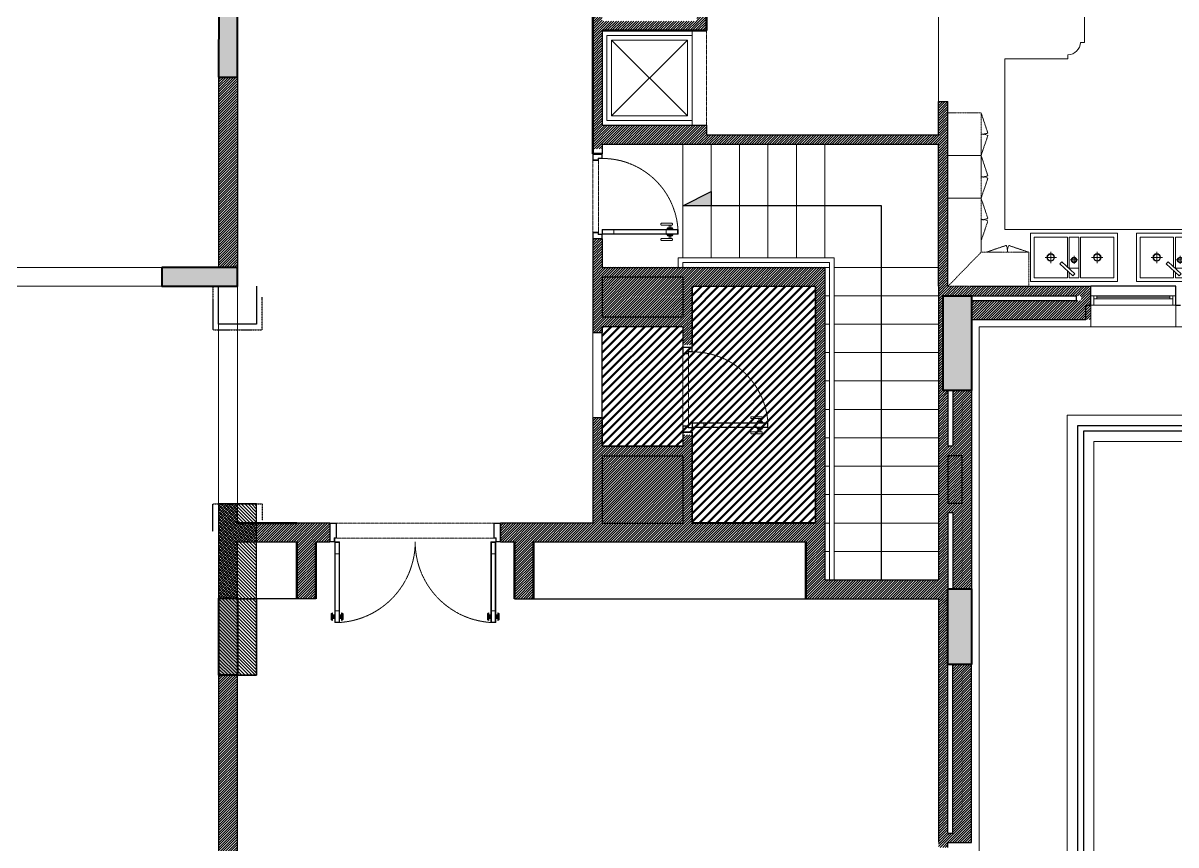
# Model space of a CAD drawing. Header units: inches. Extents: x 230831 to 416194, y 441295 to 526666.
# Drawn here: x 396859 to 409031, y 495265 to 503945 of the extents above; entities that cross this region are included whole.
import ezdxf

# ---------------------------------------------------------------- set-up
doc = ezdxf.new("R2010")
doc.units = ezdxf.units.IN
doc.header["$MEASUREMENT"] = 0
for name, pattern in [('xref grd floor$0$CENTER', [2, 1.25, -0.25, 0.25, -0.25]), ('xref grd floor$0$HIDDEN', [0.375, 0.25, -0.125]), ('xref grd floor$0$HIDDEN2', [0.1875, 0.125, -0.0625])]:
    doc.linetypes.add(name, pattern=pattern)
for name, color, linetype, lineweight in [('1', 1, 'Continuous', 50), ('xref grd floor$0$A-DOOR', 134, 'Continuous', 18), ('xref grd floor$0$A-EQPM', 202, 'Continuous', 18), ('xref grd floor$0$A-FLOR-FIXT', 8, 'Continuous', 9), ('xref grd floor$0$A-FLOR-HIDN', 252, 'xref grd floor$0$HIDDEN', 0), ('xref grd floor$0$A-FLOR-HRAL', 4, 'Continuous', 18), ('xref grd floor$0$A-FLOR-STRS', 2, 'Continuous', 18), ('xref grd floor$0$A-GLAZ', 134, 'Continuous', 18), ('xref grd floor$0$A-WALL-TILE', 8, 'Continuous', 9), ('xref grd floor$0$XREF-V2-GF_COLS$0$A-COLS', 5, 'Continuous', 40), ('xref grd floor$0$XREF-V2-GF_COLS$0$A-COLS-PATT', 253, 'Continuous', 20)]:
    doc.layers.add(name, color=color, linetype=linetype, lineweight=lineweight)
for name, color, linetype in [('xref grd floor$0$A-ANNO-ARRW', 1, 'Continuous'), ('xref grd floor$0$A-CURB-LINE', 253, 'Continuous'), ('xref grd floor$0$A-WALL', 7, 'Continuous'), ('xref grd floor$0$CQ Wall hatch_CHB', 8, 'Continuous'), ('xref grd floor$0$gypsum', 31, 'Continuous'), ('xref grd floor$0$HATCH 02', 8, 'Continuous'), ('xref grd floor$0$walls', 7, 'Continuous')]:
    doc.layers.add(name, color=color, linetype=linetype)
pattern_1 = [(45, (20869.716, 76050.643), (-13.258252, 13.258252), [])]

# ---------------------------------------------------------------- blocks, each defined once
blk = doc.blocks.new('xref grd floor$0$BW')
at = {"ltscale": 1000}
for p, q in [((-221903, -68665), (-220903, -68665)), ((-221003, -69515), (-221803, -68715)), ((-221803, -69515), (-221003, -68715))]:
    blk.add_line(p, q, dxfattribs=at)
for points in [[(-220903, -69615), (-220903, -68665), (-221903, -68665), (-221903, -69615)], [(-220953, -69565), (-220953, -68665), (-221853, -68665), (-221853, -69565)], [(-221003, -69515), (-221003, -68715), (-221803, -68715), (-221803, -69515)]]:
    blk.add_lwpolyline(points, close=True, dxfattribs=at)
blk = doc.blocks.new('*U48')
for p, q in [((-873, 1028), (-873, 948)), ((-869, 1008), (-859, 1008)), ((-869, 1008), (-869, 968)), ((-859, 1008), (-859, 968)), ((-855, 1008), (-850, 1008)), ((-855, 1008), (-855, 968)), ((-800, 1050), (-850, 1050)), ((-850, 1050), (-800, 1050)), ((-850, 200), (-850, 1050)), ((-804, 1046), (-846, 1046)), ((-846, 204), (-846, 1046)), ((-804, 1046), (-804, 204)), ((-800, 1050), (-800, 200)), ((-795, 1008), (-800, 1008)), ((-795, 1008), (-795, 968)), ((-781, 1008), (-791, 1008)), ((-791, 1008), (-791, 968)), ((-781, 1008), (-781, 968)), ((-777, 1028), (-777, 948)), ((777, 1028), (777, 948)), ((781, 1008), (781, 968)), ((781, 1008), (791, 1008)), ((791, 1008), (791, 968)), ((795, 1008), (795, 968)), ((795, 1008), (800, 1008)), ((800, 1050), (800, 200)), ((850, 1050), (800, 1050)), ((800, 1050), (850, 1050)), ((804, 1046), (804, 204)), ((804, 1046), (846, 1046)), ((846, 204), (846, 1046)), ((850, 200), (850, 1050)), ((855, 1008), (850, 1008)), ((855, 1008), (855, 968)), ((869, 1008), (859, 1008)), ((859, 1008), (859, 968)), ((869, 1008), (869, 968)), ((873, 1028), (873, 948)), ((-869, 968), (-859, 968)), ((-855, 968), (-850, 968)), ((-804, 926), (-846, 926)), ((-795, 968), (-800, 968)), ((-781, 968), (-791, 968)), ((781, 968), (791, 968)), ((795, 968), (800, 968)), ((804, 926), (846, 926)), ((855, 968), (850, 968)), ((869, 968), (859, 968)), ((-800, 200), (-850, 200)), ((800, 200), (850, 200))]:
    blk.add_line(p, q)
at = {"color": 253, "linetype": 'xref grd floor$0$HIDDEN2'}
for p, q in [((-830, 160), (830, 160)), ((830, 0), (-830, 0))]:
    blk.add_line(p, q, dxfattribs=at)
for points in [[(-888, 1020), (-888, 956)], [(-878, 1026), (-878, 949)], [(-772, 1026), (-772, 949)], [(-762, 1020), (-762, 956)], [(762, 1020), (762, 956)], [(772, 1026), (772, 949)], [(878, 1026), (878, 949)], [(888, 1020), (888, 956)]]:
    blk.add_lwpolyline(points)
for points in [[(-873, 1028), (-873, 948, -2.191511)], [(-777, 1028), (-777, 948, 2.191511)], [(777, 1028), (777, 948, -2.191511)], [(873, 1028), (873, 948, 2.191511)]]:
    blk.add_lwpolyline(points, format="xyb")
at = {"flags": 128}
for points in [[(-846, 926), (-804, 926), (-804, 1046), (-846, 1046)], [(846, 926), (804, 926), (804, 1046), (846, 1046)], [(-846, 204), (-804, 204), (-804, 324), (-846, 324)], [(846, 204), (804, 204), (804, 324), (846, 324)]]:
    blk.add_lwpolyline(points, close=True, dxfattribs=at)
for points in [[(-900, 200), (-850, 200), (-850, 160), (-830, 160), (-830, 0), (-900, 0)], [(-896, 196), (-854, 196), (-854, 156), (-834, 156), (-834, 4), (-896, 4)], [(900, 200), (850, 200), (850, 160), (830, 160), (830, 0), (900, 0)], [(896, 196), (854, 196), (854, 156), (834, 156), (834, 4), (896, 4)]]:
    blk.add_lwpolyline(points, close=True)
for centre, start, end in [((-861, 988), 106.2602, 129.7918), ((-789, 988), 50.2082, 73.7398), ((789, 988), 106.2602, 129.7918), ((861, 988), 50.2082, 73.7398), ((-861, 988), 230.2082, 253.7398), ((-789, 988), 286.2602, 309.7918), ((789, 988), 230.2082, 253.7398), ((861, 988), 286.2602, 309.7918)]:
    blk.add_arc(centre, 41.7, start, end)
at = {"linetype": 'xref grd floor$0$CENTER', "ltscale": 0.4}
for centre, start, end in [((-853, 199), 0.0777, 86.4509), ((853, 199), 93.5491, 179.9223)]:
    blk.add_arc(centre, 853, start, end, dxfattribs=at)
blk = doc.blocks.new('xref grd floor$0$XREF-V2-GF_COLS')
at = {"layer": 'xref grd floor$0$XREF-V2-GF_COLS$0$A-COLS-PATT'}
for points in [[(275970, 493229), (276164, 493278), (275971, 494054), (275777, 494006)], [(284483, 491939), (284192, 491867), (283951, 492837), (284242, 492909)], [(275873, 491136), (275921, 490942), (276697, 491135), (276649, 491329)], [(284989, 489906), (285182, 489130), (284940, 489070), (284747, 489846)]]:
    blk.add_hatch(color=256, dxfattribs=at).paths.add_polyline_path(points)
h = blk.add_hatch(color=256, dxfattribs=at)
h.paths.add_polyline_path([(277495, 487100), (277299, 487890), (277493, 487938), (277689, 487149)])
h.paths.add_polyline_path([(278370, 481927), (278297, 482218), (278880, 482363), (278952, 482072)])
h.paths.add_polyline_path([(275575, 481231), (275503, 481523), (276085, 481667), (276157, 481376)])
h.paths.add_polyline_path([(264160, 482463), (264353, 481687), (264547, 481735), (264354, 482511)])
h.paths.add_polyline_path([(267836, 479615), (267909, 479324), (268491, 479469), (268419, 479760)])
h.paths.add_polyline_path([(265114, 478629), (265042, 478920), (265624, 479065), (265696, 478774)])
h.paths.add_polyline_path([(265854, 477102), (265078, 476909), (265018, 477152), (265794, 477345)])
at = {"layer": 'xref grd floor$0$XREF-V2-GF_COLS$0$A-COLS'}
for points in [[(275970, 493229), (276164, 493278), (275971, 494054), (275777, 494006)], [(275970, 493229), (276164, 493278), (275971, 494054), (275777, 494006)], [(284483, 491939), (284192, 491867), (283951, 492837), (284242, 492909)], [(284483, 491939), (284192, 491867), (283951, 492837), (284242, 492909)], [(275873, 491136), (275921, 490942), (276697, 491135), (276649, 491329)], [(275873, 491136), (275921, 490942), (276697, 491135), (276649, 491329)], [(285182, 489130), (284940, 489070), (284747, 489846), (284989, 489906)], [(285182, 489130), (284940, 489070), (284747, 489846), (284989, 489906)], [(277299, 487890), (277493, 487938), (277689, 487149), (277495, 487100)], [(277299, 487890), (277493, 487938), (277689, 487149), (277495, 487100)]]:
    blk.add_lwpolyline(points, close=True, dxfattribs=at)
blk = doc.blocks.new('xref grd floor$0$JK')
at = {"lineweight": 0}
for p, q in [((14604.9, 21380.9), (14604.9, 21392.9)), ((14629.5, 21380), (14629.5, 21388.4)), ((14654, 21380.9), (14654, 21392.9)), ((14716.9, 21380.9), (14716.9, 21392.9)), ((14741.5, 21380), (14741.5, 21388.4)), ((14766, 21380.9), (14766, 21392.9)), ((14610.9, 21386.9), (14598.9, 21386.9)), ((14633.7, 21384.2), (14625.3, 21384.2)), ((14648, 21386.9), (14660, 21386.9)), ((14722.9, 21386.9), (14710.9, 21386.9)), ((14745.7, 21384.2), (14737.3, 21384.2)), ((14760, 21386.9), (14772, 21386.9))]:
    blk.add_line(p, q, dxfattribs=at)
for points in [[(14583.5, 21412.4), (14675.5, 21412.4), (14675.5, 21361.4), (14583.5, 21361.4), (14583.5, 21412.4)], [(14695.5, 21412.4), (14787.5, 21412.4), (14787.5, 21361.4), (14695.5, 21361.4), (14695.5, 21412.4)], [(14622.5, 21377.1), (14622.5, 21408.4), (14587.5, 21408.4), (14587.5, 21365.4), (14622.5, 21365.4), (14622.5, 21373)], [(14734.5, 21377.1), (14734.5, 21408.4), (14699.5, 21408.4), (14699.5, 21365.4), (14734.5, 21365.4), (14734.5, 21373)], [(14614.7, 21380.2), (14616.8, 21382.4), (14630.5, 21369.6), (14628.4, 21367.4), (14614.7, 21380.2)], [(14624.5, 21371.1), (14624.5, 21365.4), (14634.5, 21365.4), (14634.5, 21375.4), (14624.5, 21375.4), (14624.5, 21375.2)], [(14726.7, 21380.2), (14728.8, 21382.4), (14742.5, 21369.6), (14740.4, 21367.4), (14726.7, 21380.2)], [(14736.5, 21371.1), (14736.5, 21365.4), (14746.5, 21365.4), (14746.5, 21375.4), (14736.5, 21375.4), (14736.5, 21375.2)]]:
    blk.add_lwpolyline(points, dxfattribs=at)
for points in [[(14624.5, 21408.4), (14634.5, 21408.4), (14634.5, 21375.4), (14624.5, 21375.4)], [(14636.5, 21408.4), (14671.5, 21408.4), (14671.5, 21365.4), (14636.5, 21365.4)], [(14736.5, 21408.4), (14746.5, 21408.4), (14746.5, 21375.4), (14736.5, 21375.4)], [(14748.5, 21408.4), (14783.5, 21408.4), (14783.5, 21365.4), (14748.5, 21365.4)]]:
    blk.add_lwpolyline(points, close=True, dxfattribs=at)
for centre, radius in [((14604.9, 21386.9), 4), ((14604.9, 21386.9), 3.5), ((14654, 21386.9), 4), ((14654, 21386.9), 3.5), ((14716.9, 21386.9), 4), ((14716.9, 21386.9), 3.5), ((14766, 21386.9), 4), ((14766, 21386.9), 3.5), ((14629.5, 21384.2), 2.8), ((14629.5, 21384.2), 2.45), ((14741.5, 21384.2), 2.8), ((14741.5, 21384.2), 2.45)]:
    blk.add_circle(centre, radius, dxfattribs=at)
blk = doc.blocks.new('xref grd floor$0$stonecladding')
at = {"layer": 'xref grd floor$0$A-WALL-TILE'}
for q in [(39160, 16186, 0), (42470, 26246, 0)]:
    blk.add_line((39160, 26246, 0), q, dxfattribs=at)
blk = doc.blocks.new('*U47')
for p, q in [((-400, 200), (-400, 1000)), ((-400, 1000), (-350, 1000)), ((-350, 1000), (-400, 1000)), ((-400, 1000), (-400, 1000)), ((-396, 204), (-396, 996)), ((-354, 996), (-396, 996)), ((-354, 996), (-354, 204)), ((-350, 1000), (-350, 200)), ((-354, 876), (-396, 876)), ((-350, 200), (-400, 200))]:
    blk.add_line(p, q)
at = {"color": 253, "linetype": 'xref grd floor$0$HIDDEN2'}
for p, q in [((380, 160), (-380, 160)), ((-380, 100), (380, 100))]:
    blk.add_line(p, q, dxfattribs=at)
at = {"flags": 128}
for points in [[(-396, 876), (-354, 876), (-354, 996), (-396, 996)], [(-396, 204), (-354, 204), (-354, 324), (-396, 324)]]:
    blk.add_lwpolyline(points, close=True, dxfattribs=at)
for points in [[(-445, 936), (-445, 824, -0.414214), (-449, 820), (-461, 820, -0.414214), (-465, 824), (-465, 936, -0.414214), (-461, 940), (-449, 940, -0.414214)], [(-305, 936), (-305, 824, 0.414214), (-301, 820), (-289, 820, 0.414214), (-285, 824), (-285, 936, 0.414214), (-289, 940), (-301, 940, 0.414214)]]:
    blk.add_lwpolyline(points, format="xyb", close=True)
for points in [[(-419, 925), (-445, 925), (-445, 905), (-419, 905)], [(-413, 940), (-418, 940), (-418, 890), (-413, 890)], [(-400, 950), (-400, 880), (-410, 890), (-410, 940)], [(-350, 950), (-350, 880), (-340, 890), (-340, 940)], [(-337, 940), (-332, 940), (-332, 890), (-337, 890)], [(-331, 925), (-305, 925), (-305, 905), (-331, 905)], [(-450, 200), (-400, 200), (-400, 160), (-380, 160), (-380, 100), (-450, 100)], [(-446, 196), (-404, 196), (-404, 156), (-384, 156), (-384, 104), (-446, 104)], [(450, 200), (400, 200), (400, 160), (380, 160), (380, 100), (450, 100)], [(446, 196), (404, 196), (404, 156), (384, 156), (384, 104), (446, 104)]]:
    blk.add_lwpolyline(points, close=True)
at = {"linetype": 'xref grd floor$0$CENTER', "ltscale": 0.4}
blk.add_arc((-402, 199), 802, 0.0434, 86.2614, dxfattribs=at)
blk = doc.blocks.new('*U50')
for p, q in [((350, 1000), (350, 200)), ((400, 1000), (350, 1000)), ((350, 1000), (400, 1000)), ((354, 996), (354, 204)), ((354, 996), (396, 996)), ((396, 204), (396, 996)), ((400, 200), (400, 1000)), ((400, 1000), (400, 1000)), ((354, 876), (396, 876)), ((350, 200), (400, 200))]:
    blk.add_line(p, q)
at = {"color": 253, "linetype": 'xref grd floor$0$HIDDEN2'}
for p, q in [((380, 160), (-380, 160)), ((-380, 100), (380, 100))]:
    blk.add_line(p, q, dxfattribs=at)
at = {"flags": 128}
for points in [[(396, 876), (354, 876), (354, 996), (396, 996)], [(396, 204), (354, 204), (354, 324), (396, 324)]]:
    blk.add_lwpolyline(points, close=True, dxfattribs=at)
for points in [[(305, 936), (305, 824, -0.414214), (301, 820), (289, 820, -0.414214), (285, 824), (285, 936, -0.414214), (289, 940), (301, 940, -0.414214)], [(445, 936), (445, 824, 0.414214), (449, 820), (461, 820, 0.414214), (465, 824), (465, 936, 0.414214), (461, 940), (449, 940, 0.414214)]]:
    blk.add_lwpolyline(points, format="xyb", close=True)
for points in [[(331, 925), (305, 925), (305, 905), (331, 905)], [(337, 940), (332, 940), (332, 890), (337, 890)], [(350, 950), (350, 880), (340, 890), (340, 940)], [(400, 950), (400, 880), (410, 890), (410, 940)], [(413, 940), (418, 940), (418, 890), (413, 890)], [(419, 925), (445, 925), (445, 905), (419, 905)], [(-450, 200), (-400, 200), (-400, 160), (-380, 160), (-380, 100), (-450, 100)], [(-446, 196), (-404, 196), (-404, 156), (-384, 156), (-384, 104), (-446, 104)], [(450, 200), (400, 200), (400, 160), (380, 160), (380, 100), (450, 100)], [(446, 196), (404, 196), (404, 156), (384, 156), (384, 104), (446, 104)]]:
    blk.add_lwpolyline(points, close=True)
at = {"linetype": 'xref grd floor$0$CENTER', "ltscale": 0.4}
blk.add_arc((402, 199), 802, 93.7386, 179.9566, dxfattribs=at)
blk = doc.blocks.new('mak ground floor plan')
at = {"layer": 'xref grd floor$0$A-ANNO-ARRW', "linetype": 'Continuous', "ltscale": 100}
h = blk.add_hatch(color=256, dxfattribs=at)
h.dxf.hatch_style = 1
h.paths.add_polyline_path([(57200, 103726), (57200, 103576), (56900, 103576)])
h = blk.add_hatch(color=256, dxfattribs=at)
h.dxf.hatch_style = 1
h.paths.add_polyline_path([(57200, 103726), (57200, 103576), (56900, 103576)])
h = blk.add_hatch(color=256, dxfattribs=at)
h.dxf.hatch_style = 1
h.paths.add_polyline_path([(57200, 103726), (57200, 103576), (56900, 103576)])
at = {"layer": 'xref grd floor$0$CQ Wall hatch_CHB'}
h = blk.add_hatch(dxfattribs=at)
h.set_pattern_fill('ANSI31,_O', color=8, scale=150)
h.set_pattern_definition(pattern_1)
h.paths.add_polyline_path([(59700, 94701), (59600, 94701), (59600, 92077), (58300, 92077), (58250, 92076), (58250, 91976), (58300, 91976), (58300, 91727), (59200, 91727), (59200, 91927), (58400, 91927), (58400, 91977), (59200, 91977), (59200, 91977), (59700, 91977), (59700, 92477)])
h.paths.add_polyline_path([(59600, 96801), (59700, 96801), (59700, 98732), (59700, 98732), (59700, 99532), (59700, 100337), (59750, 100337), (59750, 99532), (59950, 99532), (59950, 101627), (59750, 101627), (59750, 101037), (59700, 101037), (59700, 101627), (59650, 101627), (59650, 102627), (59950, 102627), (61107, 102627), (61107, 102577), (59950, 102577), (59950, 102377), (61207, 102377), (61207, 102727), (59700, 102727), (59700, 104677), (59600, 104677), (59600, 104327), (57150, 104327), (57150, 104427), (56050, 104427), (56050, 105427), (57150, 105427), (57150, 107827), (56150, 107827), (56150, 108359), (55950, 108359), (55950, 107142), (56050, 107142), (56050, 107727), (57050, 107727), (57050, 105527), (56050, 105527), (56050, 106142), (55950, 106142), (55950, 104177), (56050, 104177), (56050, 104227), (59600, 104227), (59600, 102727), (59600, 99627), (58400, 99627), (58400, 102927), (56050, 102927), (56050, 103227), (55950, 103227), (55950, 102239), (56050, 102239), (56050, 102303), (56900, 102303), (56900, 102109), (57000, 102109), (57000, 102727), (58300, 102727), (58300, 100227), (57000, 100227), (57000, 101159), (56900, 101159), (56900, 101037), (56050, 101037), (56050, 101339), (55950, 101339), (55950, 100227), (54975, 100227), (54975, 100027), (55125, 100027), (55125, 99427), (55325, 99427), (55325, 100027), (58200, 100027), (58200, 99427), (59600, 99427)])
h = blk.add_hatch(dxfattribs=at)
h.set_pattern_fill('ANSI31,_O', color=8, scale=150)
h.set_pattern_definition(pattern_1)
h.paths.add_polyline_path([(52200, 104934), (52000, 104934), (52000, 102927), (52200, 102927)])
h = blk.add_hatch(dxfattribs=at)
h.set_pattern_fill('ANSI31,_O', color=8, scale=150)
h.set_pattern_definition(pattern_1)
h.paths.add_polyline_path([(52200, 100428), (52000, 100428), (52000, 99432), (52200, 99432), (52200, 100027), (52825, 100027), (52825, 99427), (53025, 99427), (53025, 100027), (53175, 100027), (53175, 100227), (52825, 100227), (52200, 100227)])
h = blk.add_hatch(dxfattribs=at)
h.set_pattern_fill('ANSI31,_O', color=8, scale=150)
h.set_pattern_definition(pattern_1)
h.paths.add_polyline_path([(59700, 94701), (59600, 94701), (59600, 92077), (58300, 92077), (58300, 91727), (59200, 91727), (59200, 91927), (58400, 91927), (58400, 91977), (59200, 91977), (59200, 91977), (59700, 91977), (59700, 92477)])
h.paths.add_polyline_path([(59600, 96801), (59700, 96801), (59700, 98732), (59700, 98732), (59700, 99427), (59600, 99427)])
h = blk.add_hatch(dxfattribs=at)
h.set_pattern_fill('ANSI31,_O', color=8, scale=150)
h.set_pattern_definition(pattern_1)
h.paths.add_polyline_path([(59950, 94651), (59750, 94651), (59700, 94652), (59700, 94552), (59750, 94552), (59750, 92477), (59950, 92477)])
h.paths.add_polyline_path([(59700, 96851), (59950, 96851), (59950, 98732), (59750, 98732), (59750, 96952), (59700, 96952)])
h = blk.add_hatch(dxfattribs=at)
h.set_pattern_fill('ANSI31,_O', color=8, scale=150)
h.set_pattern_definition(pattern_1)
h.paths.add_polyline_path([(52200, 98618), (52000, 98618), (52000, 93737), (51035, 93737), (50985, 93736), (50985, 93636), (51035, 93636), (51035, 93387), (51600, 93387), (51600, 93587), (51135, 93586), (51135, 93636), (51600, 93637), (51600, 93687), (52200, 93687), (52200, 93737)])
at = {"layer": 'xref grd floor$0$HATCH 02'}
h = blk.add_hatch(dxfattribs=at)
h.set_pattern_fill('ANSI31', color=0, scale=200, angle=-103.9714)
h.set_pattern_definition([(315, (93221.1, 126516.813), (17.67767, 17.67767), [])])
h.paths.add_polyline_path([(52400, 98618), (52400, 100428), (52000, 100428), (52000, 98618)])
for p, q in [((57150, 107826, 0), (57150, 105426, 0)), ((57150, 107826, 0), (57150, 105426, 0)), ((57150, 107826, 0), (57150, 105426, 0)), ((55950, 104126, 0), (55950, 106141, 0)), ((55950, 104126, 0), (55950, 106141, 0)), ((55950, 104126, 0), (55950, 106141, 0)), ((57150, 105426, 0), (56050, 105426, 0)), ((57150, 105426, 0), (56050, 105426, 0)), ((57150, 105426, 0), (56050, 105426, 0)), ((56050, 104126, 0), (55950, 104126, 0)), ((56050, 104126, 0), (55950, 104126, 0)), ((56050, 104126, 0), (55950, 104126, 0)), ((52825, 100226, 0), (52200, 100226, 0)), ((52825, 100226, 0), (52200, 100226, 0)), ((52825, 100226, 0), (52200, 100226, 0)), ((52825, 100026, 0), (52825, 99426, 0)), ((52825, 100026, 0), (52825, 99426, 0)), ((52825, 100026, 0), (52825, 99426, 0)), ((53025, 100026, 0), (53025, 99426, 0)), ((53025, 100026, 0), (53025, 99426, 0)), ((53025, 100026, 0), (53025, 99426, 0)), ((55125, 100026, 0), (55125, 99426, 0)), ((55125, 100026, 0), (55125, 99426, 0)), ((55125, 100026, 0), (55125, 99426, 0)), ((55325, 100026, 0), (55325, 99426, 0)), ((55325, 100026, 0), (55325, 99426, 0)), ((55325, 100026, 0), (55325, 99426, 0)), ((58200, 99426, 0), (58200, 100026, 0)), ((58200, 99426, 0), (58200, 100026, 0)), ((58200, 99426, 0), (58200, 100026, 0))]:
    blk.add_line(p, q)
at = {"layer": 'xref grd floor$0$A-ANNO-ARRW', "linetype": 'Continuous', "ltscale": 100}
for p, q in [((59000, 103576), (56900, 103576)), ((59000, 103576), (56900, 103576)), ((59000, 103576), (56900, 103576)), ((59000, 99626, 0), (59000, 103576)), ((59000, 99626, 0), (59000, 103576)), ((59000, 99626, 0), (59000, 103576))]:
    blk.add_line(p, q, dxfattribs=at)
blk.add_lwpolyline([(57200, 103726), (57200, 103576), (56900, 103576)], close=True, dxfattribs=at)
blk.add_lwpolyline([(57200, 103726), (57200, 103576), (56900, 103576)], close=True, dxfattribs=at)
blk.add_lwpolyline([(57200, 103726), (57200, 103576), (56900, 103576)], close=True, dxfattribs=at)
at = {"layer": 'xref grd floor$0$A-CURB-LINE', "elevation": 0}
for points in [[(63930, 110086), (65030, 110086), (65030, 101196), (61130, 101196), (61130, 92346), (60030, 92346)], [(63930, 110086), (65030, 110086), (65030, 101196), (61130, 101196), (61130, 92346), (60030, 92346)], [(63930, 110086), (65030, 110086), (65030, 101196), (61130, 101196), (61130, 92346), (60030, 92346)], [(60030, 92406), (61070, 92406), (61070, 101256), (64970, 101256), (64970, 110026), (63930, 110026)], [(60030, 92406), (61070, 92406), (61070, 101256), (64970, 101256), (64970, 110026), (63930, 110026)], [(60030, 92406), (61070, 92406), (61070, 101256), (64970, 101256), (64970, 110026), (63930, 110026)]]:
    blk.add_lwpolyline(points, dxfattribs=at)
at = {"layer": 'xref grd floor$0$A-FLOR-FIXT', "lineweight": 0, "elevation": 0}
blk.add_lwpolyline([(59600, 104676), (59600, 107300), (59640, 107300, -0.385315), (59773, 107433), (59773, 107474), (60966, 107474), (60966, 107433, -0.385315), (61100, 107300), (61140, 107300), (61140, 105302), (61100, 105302, -0.385315), (60966, 105169), (60966, 105129), (60300, 105129), (60300, 103326), (62890, 103326), (62890, 109756), (61650, 109756), (61650, 110356)], format="xyb", dxfattribs=at)
blk.add_lwpolyline([(59600, 104676), (59600, 107300), (59640, 107300, -0.385315), (59773, 107433), (59773, 107474), (60966, 107474), (60966, 107433, -0.385315), (61100, 107300), (61140, 107300), (61140, 105302), (61100, 105302, -0.385315), (60966, 105169), (60966, 105129), (60300, 105129), (60300, 103326), (62890, 103326), (62890, 109756), (61650, 109756), (61650, 110356)], format="xyb", dxfattribs=at)
blk.add_lwpolyline([(59600, 104676), (59600, 107300), (59640, 107300, -0.385315), (59773, 107433), (59773, 107474), (60966, 107474), (60966, 107433, -0.385315), (61100, 107300), (61140, 107300), (61140, 105302), (61100, 105302, -0.385315), (60966, 105169), (60966, 105129), (60300, 105129), (60300, 103326), (62890, 103326), (62890, 109756), (61650, 109756), (61650, 110356)], format="xyb", dxfattribs=at)
at = {"layer": 'xref grd floor$0$A-FLOR-HIDN', "ltscale": 0.5}
blk.add_line((57150, 104426, 0), (57150, 105426, 0), dxfattribs=at)
blk.add_line((57150, 104426, 0), (57150, 105426, 0), dxfattribs=at)
blk.add_line((57150, 104426, 0), (57150, 105426, 0), dxfattribs=at)
at = {"layer": 'xref grd floor$0$A-FLOR-HIDN', "lineweight": 0, "ltscale": 0.2}
for p, q in [((60050, 104557, 0), (60122, 104344, 0)), ((60050, 104557, 0), (60122, 104344, 0)), ((60050, 104557, 0), (60122, 104344, 0)), ((60050, 104107, 0), (60122, 104320, 0)), ((60050, 104107, 0), (60122, 104320, 0)), ((60050, 104107, 0), (60122, 104320, 0)), ((60050, 104106, 0), (60122, 103893, 0)), ((60050, 104106, 0), (60122, 103893, 0)), ((60050, 104106, 0), (60122, 103893, 0)), ((60050, 103656, 0), (60122, 103869, 0)), ((60050, 103656, 0), (60122, 103869, 0)), ((60050, 103656, 0), (60122, 103869, 0)), ((60050, 103655, 0), (60122, 103442, 0)), ((60050, 103655, 0), (60122, 103442, 0)), ((60050, 103655, 0), (60122, 103442, 0)), ((60050, 103205, 0), (60122, 103418, 0)), ((60050, 103205, 0), (60122, 103418, 0)), ((60050, 103205, 0), (60122, 103418, 0)), ((60103, 103086, 0), (60316, 103158, 0)), ((60103, 103086, 0), (60316, 103158, 0)), ((60103, 103086, 0), (60316, 103158, 0)), ((60553, 103086, 0), (60340, 103158, 0)), ((60553, 103086, 0), (60340, 103158, 0)), ((60553, 103086, 0), (60340, 103158, 0))]:
    blk.add_line(p, q, dxfattribs=at)
at = {"layer": 'xref grd floor$0$A-FLOR-HIDN', "color": 1, "linetype": 'xref grd floor$0$HIDDEN'}
for p, q in [((48520, 102926, 0), (51400, 102926, 0)), ((48520, 102926, 0), (51400, 102926, 0)), ((48520, 102926, 0), (51400, 102926, 0)), ((51400, 102726, 0), (48520, 102726, 0)), ((51400, 102726, 0), (48520, 102726, 0)), ((51400, 102726, 0), (48520, 102726, 0)), ((52000, 100428, 0), (52000, 102726)), ((52000, 100428, 0), (52000, 102726)), ((52000, 100428, 0), (52000, 102726)), ((52200, 100428, 0), (52200, 102726)), ((52200, 100428, 0), (52200, 102726)), ((52200, 100428, 0), (52200, 102726)), ((55950, 101339, 0), (55950, 102239, 0)), ((55950, 101339, 0), (55950, 102239, 0)), ((55950, 101339, 0), (55950, 102239, 0)), ((56050, 102239, 0), (56050, 101339, 0)), ((56050, 102239, 0), (56050, 101339, 0)), ((56050, 102239, 0), (56050, 101339, 0))]:
    blk.add_line(p, q, dxfattribs=at)
at = {"layer": 'xref grd floor$0$A-FLOR-HIDN', "lineweight": 0, "ltscale": 0.2, "elevation": 0}
for points in [[(59700, 104106), (60050, 104106), (60050, 103656), (59700, 103656), (59700, 104557)], [(59700, 104557), (60050, 104557), (60050, 104107), (59700, 104107)], [(59700, 104106), (60050, 104106), (60050, 103656), (59700, 103656), (59700, 104557)], [(59700, 104557), (60050, 104557), (60050, 104107), (59700, 104107)], [(59700, 104106), (60050, 104106), (60050, 103656), (59700, 103656), (59700, 104557)], [(59700, 104557), (60050, 104557), (60050, 104107), (59700, 104107)], [(59700, 103655), (60050, 103655), (60050, 103086), (59700, 102726), (59700, 103656)], [(59700, 103655), (60050, 103655), (60050, 103086), (59700, 102726), (59700, 103656)], [(59700, 103655), (60050, 103655), (60050, 103086), (59700, 102726), (59700, 103656)]]:
    blk.add_lwpolyline(points, dxfattribs=at)
blk.add_lwpolyline([(59700, 102726), (60050, 103086), (60553, 103086), (60553, 102726)], close=True, dxfattribs=at)
blk.add_lwpolyline([(59700, 102726), (60050, 103086), (60553, 103086), (60553, 102726)], close=True, dxfattribs=at)
blk.add_lwpolyline([(59700, 102726), (60050, 103086), (60553, 103086), (60553, 102726)], close=True, dxfattribs=at)
at = {"layer": 'xref grd floor$0$A-FLOR-HIDN', "lineweight": 0, "ltscale": 0.2}
for centre, start, end in [((60050, 104557, 0), 270, 288.6389), ((60050, 104557, 0), 270, 288.6389), ((60050, 104557, 0), 270, 288.6389), ((60050, 104107, 0), 71.3611, 90), ((60050, 104107, 0), 71.3611, 90), ((60050, 104107, 0), 71.3611, 90), ((60050, 104106, 0), 270, 288.6389), ((60050, 104106, 0), 270, 288.6389), ((60050, 104106, 0), 270, 288.6389), ((60050, 103656, 0), 71.3611, 90), ((60050, 103656, 0), 71.3611, 90), ((60050, 103656, 0), 71.3611, 90), ((60050, 103655, 0), 270, 288.6389), ((60050, 103655, 0), 270, 288.6389), ((60050, 103655, 0), 270, 288.6389), ((60050, 103205, 0), 71.3611, 90), ((60050, 103205, 0), 71.3611, 90), ((60050, 103205, 0), 71.3611, 90), ((60103, 103086, 0), 360, 18.6389), ((60103, 103086, 0), 360, 18.6389), ((60103, 103086, 0), 360, 18.6389), ((60553, 103086, 0), 161.3611, 180), ((60553, 103086, 0), 161.3611, 180), ((60553, 103086, 0), 161.3611, 180)]:
    blk.add_arc(centre, 225, start, end, dxfattribs=at)
at = {"layer": 'xref grd floor$0$A-FLOR-HRAL'}
for p, q in [((56850, 102926), (56850, 103026)), ((56850, 103026), (58500, 103026)), ((56850, 102926), (56850, 103026)), ((56850, 103026), (58500, 103026)), ((56850, 102926), (56850, 103026)), ((56850, 103026), (58500, 103026)), ((58500, 103026), (58500, 99626, 0)), ((58500, 103026), (58500, 99626, 0)), ((58500, 103026), (58500, 99626, 0)), ((56900, 102976), (58450, 102976)), ((56900, 102976), (56900, 102926)), ((56900, 102976), (58450, 102976)), ((56900, 102976), (56900, 102926)), ((56900, 102976), (58450, 102976)), ((56900, 102976), (56900, 102926)), ((58450, 102976), (58450, 99626, 0)), ((58450, 102976), (58450, 99626, 0)), ((58450, 102976), (58450, 99626, 0))]:
    blk.add_line(p, q, dxfattribs=at)
at = {"layer": 'xref grd floor$0$A-FLOR-STRS'}
for p, q in [((56900, 103026), (56900, 104226)), ((56900, 103026), (56900, 104226)), ((56900, 103026), (56900, 104226)), ((57200, 103026), (57200, 104226)), ((57200, 103026), (57200, 104226)), ((57200, 103026), (57200, 104226)), ((57500, 103026), (57500, 104226)), ((57500, 103026), (57500, 104226)), ((57500, 103026), (57500, 104226)), ((57800, 103026), (57800, 104226)), ((57800, 103026), (57800, 104226)), ((57800, 103026), (57800, 104226)), ((58100, 103026), (58100, 104226)), ((58100, 103026), (58100, 104226)), ((58100, 103026), (58100, 104226)), ((58400, 103026), (58400, 104226)), ((58400, 103026), (58400, 104226)), ((58400, 103026), (58400, 104226)), ((58400, 102926), (58450, 102926)), ((58400, 102926), (58450, 102926)), ((58400, 102926), (58450, 102926)), ((58500, 102926), (59600, 102926)), ((58500, 102926), (59600, 102926)), ((58500, 102926), (59600, 102926)), ((58400, 102626), (58450, 102626)), ((58400, 102626), (58450, 102626)), ((58400, 102626), (58450, 102626)), ((58500, 102626), (59600, 102626)), ((58500, 102626), (59600, 102626)), ((58500, 102626), (59600, 102626)), ((58400, 102326), (58450, 102326)), ((58400, 102326), (58450, 102326)), ((58400, 102326), (58450, 102326)), ((58500, 102326), (59600, 102326)), ((58500, 102326), (59600, 102326)), ((58500, 102326), (59600, 102326)), ((58400, 102026), (58450, 102026)), ((58400, 102026), (58450, 102026)), ((58400, 102026), (58450, 102026)), ((58500, 102026), (59600, 102026)), ((58500, 102026), (59600, 102026)), ((58500, 102026), (59600, 102026)), ((58400, 101726), (58450, 101726)), ((58400, 101726), (58450, 101726)), ((58400, 101726), (58450, 101726)), ((58500, 101726), (59600, 101726)), ((58500, 101726), (59600, 101726)), ((58500, 101726), (59600, 101726)), ((58400, 101426), (58450, 101426)), ((58400, 101426), (58450, 101426)), ((58400, 101426), (58450, 101426)), ((58500, 101426), (59600, 101426)), ((58500, 101426), (59600, 101426)), ((58500, 101426), (59600, 101426)), ((58400, 101126), (58450, 101126)), ((58400, 101126), (58450, 101126)), ((58400, 101126), (58450, 101126)), ((58500, 101126), (59600, 101126)), ((58500, 101126), (59600, 101126)), ((58500, 101126), (59600, 101126)), ((58400, 100826), (58450, 100826)), ((58400, 100826), (58450, 100826)), ((58400, 100826), (58450, 100826)), ((58500, 100826), (59600, 100826)), ((58500, 100826), (59600, 100826)), ((58500, 100826), (59600, 100826)), ((58400, 100526), (58450, 100526)), ((58400, 100526), (58450, 100526)), ((58400, 100526), (58450, 100526)), ((58500, 100526), (59600, 100526)), ((58500, 100526), (59600, 100526)), ((58500, 100526), (59600, 100526)), ((58400, 100226), (58450, 100226)), ((58400, 100226), (58450, 100226)), ((58400, 100226), (58450, 100226)), ((58500, 100226), (59600, 100226)), ((58500, 100226), (59600, 100226)), ((58500, 100226), (59600, 100226)), ((58400, 99926, 0), (58450, 99926, 0)), ((58400, 99926, 0), (58450, 99926, 0)), ((58400, 99926, 0), (58450, 99926, 0)), ((58500, 99926, 0), (59600, 99926, 0)), ((58500, 99926, 0), (59600, 99926, 0)), ((58500, 99926, 0), (59600, 99926, 0))]:
    blk.add_line(p, q, dxfattribs=at)
at = {"layer": 'xref grd floor$0$A-GLAZ'}
for p, q in [((62107, 102626, 0), (61207, 102626, 0)), ((62107, 102626, 0), (61207, 102626, 0)), ((62107, 102626, 0), (61207, 102626, 0)), ((61240, 102626, 0), (61240, 102526, 0)), ((61240, 102626, 0), (61240, 102526, 0)), ((61240, 102626, 0), (61240, 102526, 0)), ((61272, 102626, 0), (61272, 102594, 0)), ((61272, 102626, 0), (61272, 102594, 0)), ((61272, 102626, 0), (61272, 102594, 0)), ((62042, 102626, 0), (62042, 102594, 0)), ((62042, 102626, 0), (62042, 102594, 0)), ((62042, 102626, 0), (62042, 102594, 0)), ((62075, 102626, 0), (62075, 102526, 0)), ((62075, 102626, 0), (62075, 102526, 0)), ((62075, 102626, 0), (62075, 102526, 0)), ((62107, 102526, 0), (61207, 102526, 0)), ((62107, 102526, 0), (61207, 102526, 0)), ((62107, 102526, 0), (61207, 102526, 0)), ((62075, 102594, 0), (61240, 102594, 0)), ((62075, 102594, 0), (61240, 102594, 0)), ((62075, 102594, 0), (61240, 102594, 0)), ((62042, 102610, 0), (61272, 102610, 0)), ((62042, 102610, 0), (61272, 102610, 0)), ((62042, 102610, 0), (61272, 102610, 0))]:
    blk.add_line(p, q, dxfattribs=at)
at = {"layer": 'xref grd floor$0$A-WALL'}
for p, q in [((56050, 105426, 0), (56050, 104426, 0)), ((56050, 105426, 0), (56050, 104426, 0)), ((56050, 105426, 0), (56050, 104426, 0)), ((52000, 105084, 0), (52000, 102926, 0)), ((52000, 105084, 0), (52000, 102926, 0)), ((52000, 105084, 0), (52000, 102926, 0)), ((52000, 105084, 0), (52000, 102926, 0)), ((52000, 105084, 0), (52000, 102926, 0)), ((52000, 105084, 0), (52000, 102926, 0)), ((52200, 105084, 0), (52200, 102926, 0)), ((52200, 105084, 0), (52200, 102926, 0)), ((52200, 105084, 0), (52200, 102926, 0)), ((52200, 105084, 0), (52200, 102926, 0)), ((52200, 105084, 0), (52200, 102926, 0)), ((52200, 105084, 0), (52200, 102926, 0)), ((59600, 104676, 0), (59700, 104676, 0)), ((59600, 104326, 0), (59600, 104676, 0)), ((59600, 104676, 0), (59700, 104676, 0)), ((59600, 104326, 0), (59600, 104676, 0)), ((59600, 104676, 0), (59700, 104676, 0)), ((59600, 104326, 0), (59600, 104676, 0)), ((59700, 102726, 0), (59700, 104676, 0)), ((59700, 102726, 0), (59700, 104676, 0)), ((59700, 102726, 0), (59700, 104676, 0)), ((56050, 104526, 0), (56050, 104426, 0)), ((56050, 104526, 0), (56050, 104426, 0)), ((56050, 104526, 0), (56050, 104426, 0)), ((57150, 104326, 0), (59600, 104326, 0)), ((57150, 104326, 0), (59600, 104326, 0)), ((57150, 104326, 0), (59600, 104326, 0)), ((56050, 104226, 0), (56050, 104126, 0)), ((56050, 104226, 0), (59600, 104226, 0)), ((56050, 104226, 0), (56050, 104126, 0)), ((56050, 104226, 0), (56050, 104126, 0)), ((56050, 104226, 0), (59600, 104226, 0)), ((56050, 104226, 0), (56050, 104126, 0)), ((56050, 104226, 0), (56050, 104126, 0)), ((56050, 104226, 0), (59600, 104226, 0)), ((56050, 104226, 0), (56050, 104126, 0)), ((59600, 102726, 0), (59600, 104226, 0)), ((59600, 102726, 0), (59600, 104226, 0)), ((59600, 102726, 0), (59600, 104226, 0)), ((56050, 104126, 0), (55950, 104126, 0)), ((56050, 104126, 0), (55950, 104126, 0)), ((56050, 104126, 0), (55950, 104126, 0)), ((55950, 103226, 0), (55950, 102239, 0)), ((56050, 103226, 0), (55950, 103226, 0)), ((55950, 103226, 0), (55950, 102239, 0)), ((56050, 103226, 0), (55950, 103226, 0)), ((55950, 103226, 0), (55950, 102239, 0)), ((56050, 103226, 0), (55950, 103226, 0)), ((55950, 103226, 0), (55950, 102239, 0)), ((56050, 103226, 0), (55950, 103226, 0)), ((55950, 103226, 0), (55950, 102239, 0)), ((56050, 103226, 0), (55950, 103226, 0)), ((55950, 103226, 0), (55950, 102239, 0)), ((56050, 103226, 0), (55950, 103226, 0)), ((56050, 103226, 0), (56050, 102926, 0)), ((56050, 103226, 0), (56050, 102926, 0)), ((56050, 103226, 0), (56050, 102926, 0)), ((56050, 103226, 0), (56050, 102926, 0)), ((56050, 103226, 0), (56050, 102926, 0)), ((56050, 103226, 0), (56050, 102926, 0)), ((56050, 102926, 0), (58400, 102926, 0)), ((56050, 102926, 0), (58400, 102926, 0)), ((56050, 102926, 0), (58400, 102926, 0)), ((58400, 102926, 0), (58400, 99626, 0)), ((58400, 102926, 0), (58400, 99626, 0)), ((58400, 102926, 0), (58400, 99626, 0)), ((56050, 102826, 0), (56050, 102402, 0)), ((56050, 102826, 0), (56900, 102826, 0)), ((56050, 102826, 0), (56050, 102402, 0)), ((56050, 102826, 0), (56050, 102402, 0)), ((56050, 102826, 0), (56900, 102826, 0)), ((56050, 102826, 0), (56050, 102402, 0)), ((56050, 102826, 0), (56050, 102402, 0)), ((56050, 102826, 0), (56900, 102826, 0)), ((56050, 102826, 0), (56050, 102402, 0)), ((56900, 102826, 0), (56900, 102402, 0)), ((56900, 102826, 0), (56900, 102402, 0)), ((56900, 102826, 0), (56900, 102402, 0)), ((57000, 102726, 0), (57000, 102084, 0)), ((57000, 102726, 0), (58300, 102726, 0)), ((57000, 102726, 0), (57000, 102084, 0)), ((57000, 102726, 0), (58300, 102726, 0)), ((57000, 102726, 0), (57000, 102084, 0)), ((57000, 102726, 0), (58300, 102726, 0)), ((58300, 102726), (58300, 100226)), ((58300, 102726), (58300, 100226)), ((58300, 102726), (58300, 100226)), ((59600, 102726, 0), (59600, 99626, 0)), ((59600, 102726, 0), (59600, 99626, 0)), ((59600, 102726, 0), (59600, 99626, 0)), ((59950, 102726, 0), (61207, 102726, 0)), ((59950, 102726, 0), (61207, 102726, 0)), ((59950, 102726, 0), (61207, 102726, 0)), ((61207, 102526, 0), (61207, 102726, 0)), ((61207, 102526, 0), (61207, 102726, 0)), ((61207, 102526, 0), (61207, 102726, 0)), ((62107, 102526, 0), (62107, 102726, 0)), ((62107, 102526, 0), (62107, 102726, 0)), ((62107, 102526, 0), (62107, 102726, 0)), ((61157, 102526, 0), (61207, 102526, 0)), ((61157, 102376, 0), (61157, 102526, 0)), ((61157, 102526, 0), (61207, 102526, 0)), ((61157, 102376, 0), (61157, 102526, 0)), ((61157, 102526, 0), (61207, 102526, 0)), ((61157, 102376, 0), (61157, 102526, 0)), ((62107, 102526, 0), (62157, 102526, 0)), ((62107, 102526, 0), (62157, 102526, 0)), ((62107, 102526, 0), (62157, 102526, 0)), ((56050, 102402, 0), (56900, 102402, 0)), ((56050, 102402, 0), (56900, 102402, 0)), ((56050, 102402, 0), (56900, 102402, 0)), ((59950, 102376, 0), (59950, 102375, 0)), ((59950, 102376, 0), (61157, 102376, 0)), ((59950, 102376, 0), (59950, 102375, 0)), ((59950, 102376, 0), (61157, 102376, 0)), ((59950, 102376, 0), (59950, 102375, 0)), ((59950, 102376, 0), (61157, 102376, 0)), ((56050, 102302, 0), (56050, 102239, 0)), ((56050, 102302, 0), (56900, 102302, 0)), ((56050, 102302, 0), (56050, 102239, 0)), ((56050, 102302, 0), (56050, 102239, 0)), ((56050, 102302, 0), (56900, 102302, 0)), ((56050, 102302, 0), (56050, 102239, 0)), ((56050, 102302, 0), (56050, 102239, 0)), ((56050, 102302, 0), (56900, 102302, 0)), ((56050, 102302, 0), (56050, 102239, 0)), ((56900, 102302, 0), (56900, 102084, 0)), ((56900, 102302, 0), (56900, 102084, 0)), ((56900, 102302, 0), (56900, 102084, 0)), ((55950, 102239, 0), (56050, 102239, 0)), ((55950, 102239, 0), (56050, 102239, 0)), ((55950, 102239, 0), (56050, 102239, 0)), ((55950, 102239, 0), (56050, 102239, 0)), ((55950, 102239, 0), (56050, 102239, 0)), ((55950, 102239, 0), (56050, 102239, 0)), ((56900, 102084, 0), (57000, 102084, 0)), ((56900, 102084, 0), (57000, 102084, 0)), ((56900, 102084, 0), (57000, 102084, 0)), ((59950, 101626, 0), (59950, 99532, 0)), ((59950, 101626, 0), (59950, 99532, 0)), ((59950, 101626, 0), (59950, 99532, 0)), ((55950, 101339, 0), (55950, 100226, 0)), ((55950, 101339, 0), (56050, 101339, 0)), ((55950, 101339, 0), (55950, 100226, 0)), ((55950, 101339, 0), (56050, 101339, 0)), ((55950, 101339, 0), (55950, 100226, 0)), ((55950, 101339, 0), (56050, 101339, 0)), ((55950, 101339, 0), (55950, 100226, 0)), ((55950, 101339, 0), (56050, 101339, 0)), ((55950, 101339, 0), (55950, 100226, 0)), ((55950, 101339, 0), (56050, 101339, 0)), ((55950, 101339, 0), (55950, 100226, 0)), ((55950, 101339, 0), (56050, 101339, 0)), ((56050, 101339, 0), (56050, 101036, 0)), ((56050, 101339, 0), (56050, 101036, 0)), ((56050, 101339, 0), (56050, 101036, 0)), ((56050, 101339, 0), (56050, 101036, 0)), ((56050, 101339, 0), (56050, 101036, 0)), ((56050, 101339, 0), (56050, 101036, 0)), ((56900, 101184, 0), (56900, 101036, 0)), ((56900, 101184, 0), (57000, 101184, 0)), ((56900, 101184, 0), (56900, 101036, 0)), ((56900, 101184, 0), (57000, 101184, 0)), ((56900, 101184, 0), (56900, 101036, 0)), ((56900, 101184, 0), (57000, 101184, 0)), ((57000, 101184, 0), (57000, 100226, 0)), ((57000, 101184, 0), (57000, 100226, 0)), ((57000, 101184, 0), (57000, 100226, 0)), ((56050, 101036, 0), (56900, 101036, 0)), ((56050, 101036, 0), (56900, 101036, 0)), ((56050, 101036, 0), (56900, 101036, 0)), ((56050, 100936, 0), (56050, 100226)), ((56050, 100936, 0), (56900, 100936, 0)), ((56050, 100936, 0), (56050, 100226)), ((56050, 100936, 0), (56050, 100226)), ((56050, 100936, 0), (56900, 100936, 0)), ((56050, 100936, 0), (56050, 100226)), ((56050, 100936, 0), (56050, 100226)), ((56050, 100936, 0), (56900, 100936, 0)), ((56050, 100936, 0), (56050, 100226)), ((56900, 100936, 0), (56900, 100226, 0)), ((56900, 100936, 0), (56900, 100226, 0)), ((56900, 100936, 0), (56900, 100226, 0)), ((52200, 100226), (52200, 100428, 0)), ((53175, 100226, 0), (52825, 100226, 0)), ((53175, 100226, 0), (52825, 100226, 0)), ((53175, 100226, 0), (52825, 100226, 0)), ((53175, 100226, 0), (53175, 100026, 0)), ((53175, 100226, 0), (53175, 100026, 0)), ((53175, 100226, 0), (53175, 100026, 0)), ((55950, 100226, 0), (54975, 100226, 0)), ((54975, 100226, 0), (54975, 100026, 0)), ((55950, 100226, 0), (54975, 100226, 0)), ((54975, 100226, 0), (54975, 100026, 0)), ((55950, 100226, 0), (54975, 100226, 0)), ((54975, 100226, 0), (54975, 100026, 0)), ((56050, 100226), (56900, 100226)), ((56050, 100226), (56900, 100226)), ((56050, 100226), (56900, 100226)), ((57000, 100226), (58300, 100226)), ((57000, 100226), (58300, 100226)), ((57000, 100226), (58300, 100226)), ((57000, 100226), (58300, 100226)), ((57000, 100226), (58300, 100226)), ((57000, 100226), (58300, 100226)), ((52200, 100026), (52825, 100026, 0)), ((52200, 99426), (52200, 100026)), ((52200, 100026), (52825, 100026, 0)), ((52200, 99426), (52200, 100026)), ((52200, 100026), (52825, 100026, 0)), ((52200, 99426), (52200, 100026)), ((53025, 100026, 0), (53175, 100026, 0)), ((53025, 100026, 0), (53175, 100026, 0)), ((53025, 100026, 0), (53175, 100026, 0)), ((54975, 100026, 0), (55125, 100026, 0)), ((54975, 100026, 0), (55125, 100026, 0)), ((54975, 100026, 0), (55125, 100026, 0)), ((55325, 100026, 0), (58200, 100026, 0)), ((55325, 100026, 0), (58200, 100026, 0)), ((55325, 100026, 0), (58200, 100026, 0)), ((58400, 99626, 0), (59600, 99626, 0)), ((58400, 99626, 0), (59600, 99626, 0)), ((58400, 99626, 0), (59600, 99626, 0)), ((53025, 99426, 0), (52825, 99426, 0)), ((53025, 99426, 0), (52825, 99426, 0)), ((53025, 99426, 0), (52825, 99426, 0)), ((55125, 99426, 0), (55325, 99426, 0)), ((55125, 99426, 0), (55325, 99426, 0)), ((55125, 99426, 0), (55325, 99426, 0)), ((58200, 99426, 0), (59600, 99426, 0)), ((58200, 99426, 0), (59600, 99426, 0)), ((58200, 99426, 0), (59600, 99426, 0)), ((59600, 99426, 0), (59600, 96851, 0)), ((59600, 99426, 0), (59600, 96851, 0)), ((59600, 99426, 0), (59600, 96851, 0)), ((59950, 96851, 0), (59950, 98732, 0)), ((59950, 96851, 0), (59950, 98732, 0)), ((59950, 96851, 0), (59950, 98732, 0)), ((52000, 98618, 0), (52000, 93736, 0)), ((52000, 98618, 0), (52000, 93736, 0)), ((52000, 98618, 0), (52000, 93736, 0)), ((52200, 93736, 0), (52200, 98618, 0)), ((52200, 93736, 0), (52200, 98618, 0)), ((52200, 93736, 0), (52200, 98618, 0)), ((59700, 96851, 0), (59950, 96851, 0)), ((59700, 96801, 0), (59700, 96851, 0)), ((59700, 96851, 0), (59950, 96851, 0)), ((59700, 96801, 0), (59700, 96851, 0)), ((59700, 96851, 0), (59950, 96851, 0)), ((59700, 96801, 0), (59700, 96851, 0))]:
    blk.add_line(p, q, dxfattribs=at)
at = {"layer": 'xref grd floor$0$A-WALL', "color": 1}
for p, q in [((59950, 102626, 0), (61057, 102626, 0)), ((59950, 102626, 0), (61057, 102626, 0)), ((59950, 102626, 0), (61057, 102626, 0)), ((61057, 102576, 0), (61057, 102626, 0)), ((61057, 102576, 0), (61057, 102626, 0)), ((61057, 102576, 0), (61057, 102626, 0)), ((62107, 102726, 0), (61207, 102726, 0)), ((62107, 102726, 0), (61207, 102726, 0)), ((62107, 102726, 0), (61207, 102726, 0)), ((59950, 102576, 0), (61057, 102576, 0)), ((59950, 102576, 0), (61057, 102576, 0)), ((59950, 102576, 0), (61057, 102576, 0)), ((59700, 101626, 0), (59700, 101036, 0)), ((59700, 101626, 0), (59700, 101036, 0)), ((59700, 101626, 0), (59700, 101036, 0)), ((59750, 101626, 0), (59750, 101036, 0)), ((59750, 101626, 0), (59750, 101036, 0)), ((59750, 101626, 0), (59750, 101036, 0)), ((59750, 101036, 0), (59700, 101036, 0)), ((59750, 101036, 0), (59700, 101036, 0)), ((59750, 101036, 0), (59700, 101036, 0)), ((59850, 100936, 0), (59700, 100936, 0)), ((59700, 100936, 0), (59700, 100436, 0)), ((59850, 100936, 0), (59700, 100936, 0)), ((59700, 100936, 0), (59700, 100436, 0)), ((59850, 100936, 0), (59700, 100936, 0)), ((59700, 100936, 0), (59700, 100436, 0)), ((59850, 100436, 0), (59850, 100936, 0)), ((59850, 100436, 0), (59850, 100936, 0)), ((59850, 100436, 0), (59850, 100936, 0)), ((59700, 100436, 0), (59850, 100436, 0)), ((59700, 100436, 0), (59850, 100436, 0)), ((59700, 100436, 0), (59850, 100436, 0)), ((59700, 100336, 0), (59700, 99532, 0)), ((59700, 100336, 0), (59750, 100336, 0)), ((59700, 100336, 0), (59700, 99532, 0)), ((59700, 100336, 0), (59750, 100336, 0)), ((59700, 100336, 0), (59700, 99532, 0)), ((59700, 100336, 0), (59750, 100336, 0)), ((59750, 100336, 0), (59750, 99532, 0)), ((59750, 100336, 0), (59750, 99532, 0)), ((59750, 100336, 0), (59750, 99532, 0)), ((52825, 99426, 0), (52200, 99426)), ((52825, 99426, 0), (52200, 99426)), ((52825, 99426, 0), (52200, 99426)), ((55325, 99426, 0), (58200, 99426, 0)), ((55325, 99426, 0), (58200, 99426, 0)), ((55325, 99426, 0), (58200, 99426, 0)), ((59700, 96951, 0), (59700, 98732, 0)), ((59700, 96951, 0), (59700, 98732, 0)), ((59700, 96951, 0), (59700, 98732, 0)), ((59750, 96951, 0), (59750, 98732, 0)), ((59750, 96951, 0), (59750, 98732, 0)), ((59750, 96951, 0), (59750, 98732, 0)), ((59700, 96951, 0), (59750, 96951, 0)), ((59700, 96951, 0), (59750, 96951, 0)), ((59700, 96951, 0), (59750, 96951, 0))]:
    blk.add_line(p, q, dxfattribs=at)
at = {"layer": 'xref grd floor$0$A-WALL', "elevation": 0}
blk.add_lwpolyline([(56050, 104426), (57150, 104426), (57150, 104326)], dxfattribs=at)
blk.add_lwpolyline([(56050, 104426), (57150, 104426), (57150, 104326)], dxfattribs=at)
blk.add_lwpolyline([(56050, 104426), (57150, 104426), (57150, 104326)], dxfattribs=at)
at = {"layer": 'xref grd floor$0$A-WALL-TILE'}
for p, q in [((61207, 102296, 0), (61207, 102526, 0)), ((61207, 102296, 0), (61207, 102526, 0)), ((61207, 102296, 0), (61207, 102526, 0)), ((62107, 102526, 0), (62107, 102296, 0)), ((62107, 102526, 0), (62107, 102296, 0)), ((62107, 102526, 0), (62107, 102296, 0))]:
    blk.add_line(p, q, dxfattribs=at)
at = {"layer": 'xref grd floor$0$A-WALL-TILE', "color": 1, "elevation": 0}
for points in [[(60030, 92516), (60960, 92516), (60960, 101366), (64860, 101366), (64860, 109916), (63930, 109916)], [(60030, 92516), (60960, 92516), (60960, 101366), (64860, 101366), (64860, 109916), (63930, 109916)], [(60030, 92516), (60960, 92516), (60960, 101366), (64860, 101366), (64860, 109916), (63930, 109916)], [(63700, 101086), (61240, 101086), (61240, 92236)], [(63700, 101086), (61240, 101086), (61240, 92236)], [(63700, 101086), (61240, 101086), (61240, 92236)]]:
    blk.add_lwpolyline(points, dxfattribs=at)
at = {"layer": 'xref grd floor$0$gypsum', "color": 253, "linetype": 'xref grd floor$0$HIDDEN', "ltscale": 0.1, "elevation": 0}
for points in [[(51940, 102727), (51940, 102267), (52200, 102267), (52460, 102267), (52460, 102613)], [(51940, 100138), (51940, 100428), (52200, 100428), (52460, 100428), (52460, 100252)]]:
    blk.add_lwpolyline(points, dxfattribs=at)
at = {"layer": 'xref grd floor$0$walls', "elevation": 0}
for points in [[(52400, 102727), (52400, 102327), (52000, 102327), (52000, 102727)], [(52400, 100138), (52400, 100428), (52000, 100428), (52000, 100138)]]:
    blk.add_lwpolyline(points, dxfattribs=at)
for points in [[(52400, 98618), (52400, 100428), (52000, 100428), (52000, 98618)], [(52400, 99427), (52400, 98618), (52200, 98618), (52200, 99427)]]:
    blk.add_lwpolyline(points, close=True, dxfattribs=at)
at = {"rotation": 346.0285767170143}
blk.add_blockref('xref grd floor$0$XREF-V2-GF_COLS', (-334890, -307074, 0), dxfattribs=at)
blk.add_blockref('xref grd floor$0$XREF-V2-GF_COLS', (-334890, -307074, 0), dxfattribs=at)
blk.add_blockref('xref grd floor$0$XREF-V2-GF_COLS', (-334890, -307074, 0), dxfattribs=at)
at = {"layer": 'xref grd floor$0$A-DOOR', "rotation": 269.9999999999999}
blk.add_blockref('*U50', (55850, 103676, 0), dxfattribs=at)
blk.add_blockref('*U50', (55850, 103676, 0), dxfattribs=at)
blk.add_blockref('*U50', (55850, 103676, 0), dxfattribs=at)
at = {"layer": 'xref grd floor$0$A-DOOR', "xscale": -1}
for name, p, rotation in [('*U47', (56800, 101634, 0), 269.9999999999999), ('*U47', (56800, 101634, 0), 269.9999999999999), ('*U47', (56800, 101634, 0), 269.9999999999999), ('*U48', (54075, 100226, 0), 180), ('*U48', (54075, 100226, 0), 180), ('*U48', (54075, 100226, 0), 180)]:
    blk.add_blockref(name, p, dxfattribs=dict(at, rotation=rotation))
at = {"layer": 'xref grd floor$0$A-EQPM', "rotation": 269.9999999818408}
blk.add_blockref('xref grd floor$0$BW', (125664, -116477, 0), dxfattribs=at)
blk.add_blockref('xref grd floor$0$BW', (125664, -116477, 0), dxfattribs=at)
blk.add_blockref('xref grd floor$0$BW', (125664, -116477, 0), dxfattribs=at)
at = {"layer": 'xref grd floor$0$A-FLOR-FIXT', "lineweight": 0, "xscale": 10, "yscale": 10, "zscale": 10}
blk.add_blockref('xref grd floor$0$JK', (-85264, -110838, 0), dxfattribs=at)
blk.add_blockref('xref grd floor$0$JK', (-85264, -110838, 0), dxfattribs=at)
blk.add_blockref('xref grd floor$0$JK', (-85264, -110838, 0), dxfattribs=at)
at = {"layer": 'xref grd floor$0$A-WALL'}
blk.add_blockref('xref grd floor$0$stonecladding', (20870, 76051), dxfattribs=at)
blk.add_blockref('xref grd floor$0$stonecladding', (20870, 76051), dxfattribs=at)
blk.add_blockref('xref grd floor$0$stonecladding', (20870, 76051), dxfattribs=at)

msp = doc.modelspace()

# ---------------------------------------------------------------- hatches: boundary and pattern name
at = {"layer": '1'}
h = msp.add_hatch(dxfattribs=at)
h.set_pattern_fill('ANSI31', color=256, scale=500, style=0)
h.paths.add_polyline_path([(405223.884, 501165.161), (405223.884, 498665.161), (403923.877, 498665.161), (403923.877, 499622.44), (403823.865, 499622.44), (403823.865, 499475.161), (402973.884, 499475.161), (402973.884, 500741.161), (403823.884, 500741.161), (403823.884, 500522.44), (403923.884, 500522.44), (403923.884, 501165.161)])

# ---------------------------------------------------------------- linework, layer by layer
msp.add_lwpolyline([(405223.884, 501165.161), (405223.884, 498665.161), (403923.877, 498665.161), (403923.877, 499622.44), (403823.865, 499622.44), (403823.865, 499475.161), (402973.884, 499475.161), (402973.884, 500741.161), (403823.884, 500741.161), (403823.884, 500522.44), (403923.884, 500522.44), (403923.884, 501165.161), (405223.884, 501165.161)])

# ---------------------------------------------------------------- block references
msp.add_blockref('mak ground floor plan', (346924.167, 398438.759), dxfattribs=at)

doc.saveas('drawing.dxf')
